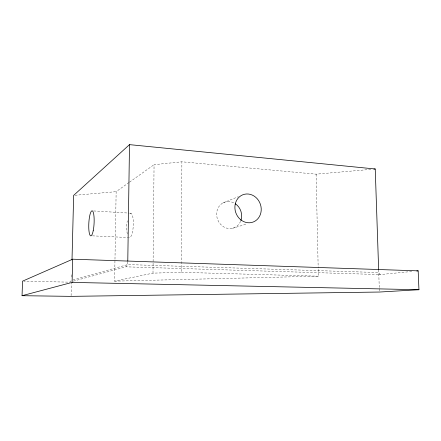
<?xml version="1.0" encoding="UTF-8"?>
<svg xmlns="http://www.w3.org/2000/svg" width="441" height="441" viewBox="0 0 441 441"><rect width="100%" height="100%" fill="white"/><g stroke="black" fill="none" stroke-linecap="round" stroke-linejoin="round"><path stroke-width="0.33" stroke-dasharray="2.21 1.65" d="M128.97 182.541L116.143 191.67L114.605 281.149L152.994 273.139L181.405 272.312L181.879 161.792L316.103 174.167L371.84 169.289M152.994 273.139L154.058 164.68L181.879 161.792M127.774 261.838L127.736 264.578L125.922 266.833L72.98 281.259M71.095 295.702L71.414 283.089M71.569 277.003L71.657 273.574M71.029 280.862L69.672 282.163L23.924 281.193M129.527 182.144L154.058 164.68M222.92 202.915L238.366 196.669M232.55 228.317L247.23 223.846M72.809 280.057L127.736 264.578L378.747 272.555L380.164 274.578L125.922 266.833M378.819 274.71L412.059 271.458M75.025 195.269L116.143 191.67M114.605 281.149L318.369 276.182L318.198 268.652M181.405 272.312L318.369 276.182M92.489 235.852L128.458 237.539M93.724 210.947L128.981 213.091M129.66 213.13L131.016 213.212M378.654 269.809L379.271 288.039M379.293 288.701L379.387 291.369M316.103 174.167L318.182 267.968M130.167 213.268A12.293 3.252 -87 0 1 133.303 225.412A12.293 3.252 -87 0 1 128.965 237.55M127.295 233.978A12.293 3.252 -87 0 1 127.256 220.781M240.632 221.233A13.688 12.359 70.7 0 1 223.94 227.005A13.688 12.359 70.7 0 1 217.887 208.411A13.688 12.359 70.7 0 1 234.833 203.417"/><path stroke-width="0.66" d="M127.785 261.155L129.5 144.637L375.236 168.991L378.654 269.809M72.01 259.859L73.653 195.385L129.5 144.637M22.05 295.702L72.092 282.405L72.682 259.203L418.167 270.857L418.95 289.726L379.409 292.036L71.078 296.363L22.05 295.702L22.557 281.16L72.682 259.203M416.811 270.989L418.167 270.857M373.88 169.112L375.236 168.991M72.092 282.405L418.95 289.726M235.4 203.792A13.688 12.359 70.7 0 1 240.88 220.594M93.205 230.764A12.557 2.635 -87 0 0 92.367 210.87A12.557 2.635 -87 0 0 88.784 228.366A12.557 2.635 -87 0 0 93.205 230.764M235.274 203.907A14.581 12.998 70.8 0 0 251.701 222.485A14.581 12.998 70.8 0 0 257.213 198.748A14.581 12.998 70.8 0 0 235.274 203.907"/></g></svg>
